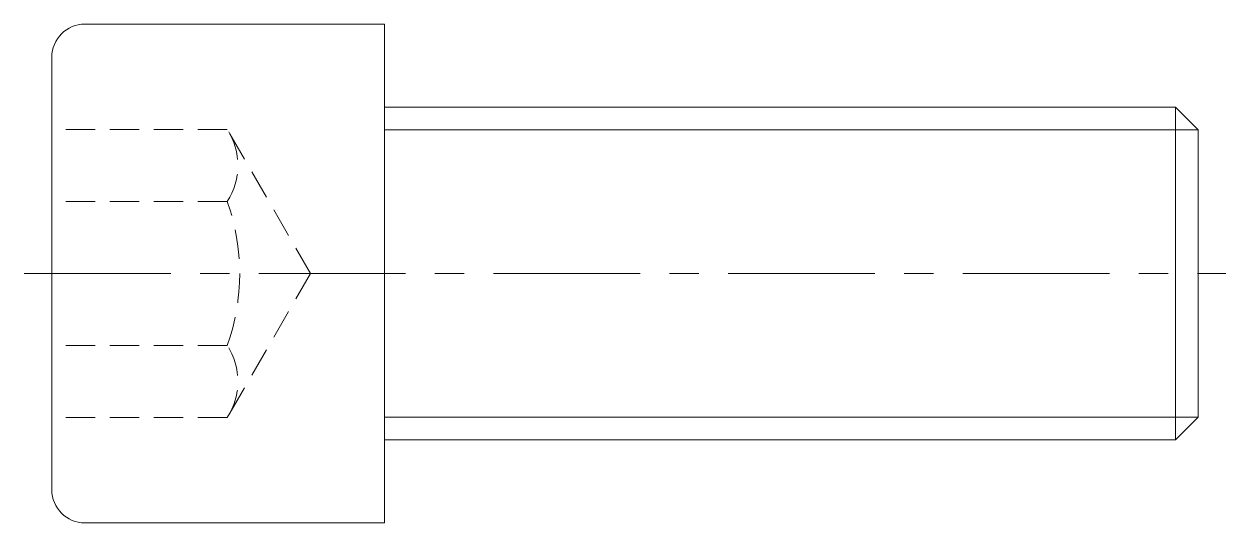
# Model space of a CAD drawing. Header units: millimetres. Extents: x -39 to 91, y -27 to 27.
import ezdxf

# ---------------------------------------------------------------- set-up
doc = ezdxf.new("R2010")
doc.units = ezdxf.units.MM
doc.header["$LTSCALE"] = 0.5
doc.linetypes.add('CENTER', pattern=[50.8, 31.75, -6.35, 6.35, -6.35])
doc.linetypes.add('HIDDEN', pattern=[9.525, 6.35, -3.175])
doc.layers.get('0').update_dxf_attribs({"color": 9, "lineweight": 15})

msp = doc.modelspace()

# ---------------------------------------------------------------- linework, layer by layer
at = {"ltscale": 0.5}
for p, q in [((-32.4, 27), (0, 27)), ((0, 27), (0, -27)), ((-36, 23.4), (-36, -23.4)), ((0, 18), (85.62, 18)), ((88.07, 15.55), (85.62, 18)), ((85.62, -18), (85.62, 18)), ((88.07, -15.55), (88.07, 15.55)), ((88.07, -15.55), (85.62, -18)), ((0, -18), (85.62, -18)), ((-32.4, -27), (0, -27))]:
    msp.add_line(p, q, dxfattribs=at)
at = {"color": 8, "linetype": 'HIDDEN'}
for p, q in [((-17, 15.59), (-36, 15.59)), ((-8, 0), (-17, 15.59)), ((-17, 7.79), (-36, 7.79)), ((-8, 0), (-17, -15.59)), ((-17, -7.79), (-36, -7.79)), ((-17, -15.59), (-36, -15.59))]:
    msp.add_line(p, q, dxfattribs=at)
at = {"color": 5, "ltscale": 0.5}
for p, q in [((0, 15.55), (88.07, 15.55)), ((0, -15.55), (88.07, -15.55))]:
    msp.add_line(p, q, dxfattribs=at)
at = {"color": 1, "linetype": 'CENTER'}
msp.add_line((-39, 0), (91.07, 0), dxfattribs=at)
at = {"ltscale": 0.5}
for centre, start, end in [((-32.4, 23.4), 90, 180), ((-32.4, -23.4), 180, 270)]:
    msp.add_arc(centre, 3.6, start, end, dxfattribs=at)
at = {"color": 8, "linetype": 'HIDDEN'}
for centre, radius, start, end in [((-22.98, 11.69), 7.13, 326.8918, 33.1082), ((-39, 0), 23.34, 340.4899, 19.5101), ((-22.98, -11.69), 7.13, 326.8918, 33.1082)]:
    msp.add_arc(centre, radius, start, end, dxfattribs=at)

doc.saveas('drawing.dxf')
